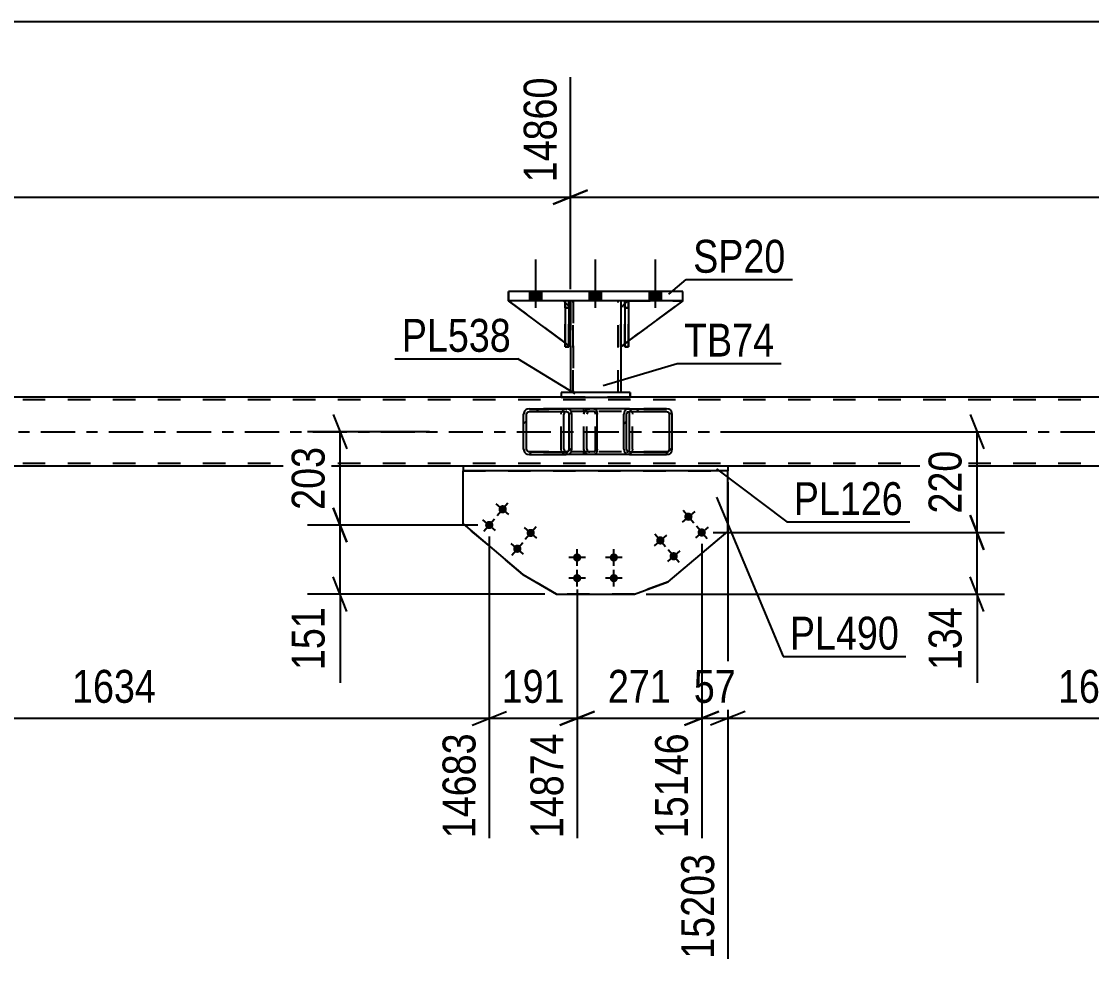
# Model space of a CAD drawing. Header units: millimetres. Extents: x -110 to 731, y -430 to 164.
# Drawn here: x 432 to 525.2, y -258.1 to -175.8 of the extents above; entities that cross this region are included whole.
import ezdxf

# ---------------------------------------------------------------- set-up
doc = ezdxf.new("R2010")
doc.units = ezdxf.units.MM
doc.linetypes.add('DXK_LINE_DOT2', pattern=[3.9198, 1.9599, -1.9599])
doc.linetypes.add('DXK_LINE_DOT3', pattern=[5.9187, 2.979, -0.9799, 0.9799, -0.9799])
doc.styles.add('Arial Narrow', font='ARIALN.TTF', dxfattribs={"height": 0.2})

# ---------------------------------------------------------------- blocks, each defined once
blk = doc.blocks.new('Part-570343290-77386 - 77341')
at = {"color": 7, "linetype": 'DXK_LINE_DOT2'}
for p, q in [((479.392, -200.769), (479.392, -200.169)), ((479.392, -200.169), (479.393, -200.169)), ((479.393, -200.169), (479.392, -204.169)), ((479.713, -200.169), (479.392, -200.169)), ((479.392, -204.169), (479.392, -200.769)), ((479.392, -200.769), (479.712, -200.769)), ((479.712, -200.643), (479.712, -200.769)), ((479.713, -200.643), (479.712, -204.169)), ((479.712, -200.769), (479.712, -204.075)), ((479.392, -204.169), (479.712, -204.169))]:
    blk.add_line(p, q, dxfattribs=at)
at = {"color": 2, "linetype": 'Continuous'}
for p, q in [((479.712, -200.169), (479.712, -200.643)), ((479.713, -200.169), (479.713, -200.643)), ((479.712, -204.075), (479.712, -204.169))]:
    blk.add_line(p, q, dxfattribs=at)
blk = doc.blocks.new('Part-570343290-77351 - 77341')
at = {"linetype": 'Continuous'}
h = blk.add_hatch(dxfattribs=at)
h.set_pattern_fill('', scale=0.7, style=0, pattern_type=0)
h.set_pattern_definition([(45, (479.935, -209.8653), (-1.57154, 1.57154), [])])
h.paths.add_polyline_path([(479.973, -210.049), (479.935, -209.865), (479.826, -209.71), (479.662, -209.605), (479.469, -209.569), (476.274, -209.569), (476.081, -209.605), (475.918, -209.71), (475.808, -209.865), (475.77, -210.049), (475.77, -213.089), (475.808, -213.273), (475.918, -213.428), (476.081, -213.532), (476.274, -213.569), (479.469, -213.569), (479.662, -213.532), (479.826, -213.428), (479.935, -213.273), (479.973, -213.089)])
h.paths.add_polyline_path([(479.702, -213.181), (479.647, -213.259), (479.565, -213.311), (479.469, -213.329), (476.274, -213.329), (476.178, -213.311), (476.096, -213.259), (476.041, -213.181), (476.022, -213.089), (476.022, -210.049), (476.041, -209.957), (476.096, -209.879), (476.178, -209.827), (476.274, -209.809), (479.469, -209.809), (479.565, -209.827), (479.647, -209.879), (479.702, -209.957), (479.721, -210.049), (479.721, -213.089)])
at = {"color": 2, "linetype": 'Continuous'}
for p, q in [((476.274, -209.569), (476.081, -209.605)), ((476.274, -209.569), (479.469, -209.569)), ((481.897, -209.569), (479.469, -209.569)), ((479.662, -209.605), (479.469, -209.569)), ((481.897, -209.569), (481.997, -209.605)), ((481.997, -209.605), (482.081, -209.71)), ((475.808, -209.865), (475.77, -210.049)), ((475.77, -213.089), (475.77, -210.049)), ((476.022, -210.049), (476.041, -209.957)), ((476.022, -213.089), (476.022, -210.049)), ((476.041, -209.957), (476.096, -209.879)), ((476.096, -209.879), (476.178, -209.827)), ((476.178, -209.827), (476.274, -209.809)), ((476.274, -209.809), (479.469, -209.809)), ((479.297, -209.957), (479.277, -210.049)), ((479.277, -213.089), (479.277, -210.049)), ((479.351, -209.879), (479.297, -209.957)), ((479.433, -209.827), (479.351, -209.879)), ((479.499, -209.815), (479.433, -209.827)), ((479.469, -209.809), (479.565, -209.827)), ((479.565, -209.827), (479.647, -209.879)), ((479.647, -209.879), (479.702, -209.957)), ((479.702, -209.957), (479.721, -210.049)), ((479.721, -213.089), (479.721, -210.049)), ((479.973, -210.049), (479.935, -209.865)), ((479.973, -213.089), (479.973, -210.049)), ((482.081, -209.71), (482.138, -209.865)), ((482.138, -209.865), (482.158, -210.049)), ((482.158, -213.089), (482.158, -210.049)), ((475.77, -213.089), (475.808, -213.273)), ((476.041, -213.181), (476.022, -213.089)), ((476.096, -213.259), (476.041, -213.181)), ((476.178, -213.311), (476.096, -213.259)), ((476.274, -213.329), (476.178, -213.311)), ((476.274, -213.329), (479.469, -213.329)), ((479.277, -213.089), (479.297, -213.181)), ((479.297, -213.181), (479.351, -213.259)), ((479.351, -213.259), (479.433, -213.311)), ((479.499, -213.323), (479.433, -213.311)), ((479.565, -213.311), (479.469, -213.329)), ((479.647, -213.259), (479.565, -213.311)), ((479.702, -213.181), (479.647, -213.259)), ((479.721, -213.089), (479.702, -213.181)), ((479.935, -213.273), (479.973, -213.089)), ((482.138, -213.273), (482.081, -213.428)), ((482.158, -213.089), (482.138, -213.273)), ((476.081, -213.532), (476.274, -213.569)), ((476.274, -213.569), (479.469, -213.569)), ((479.469, -213.569), (479.662, -213.532)), ((481.897, -213.569), (479.469, -213.569)), ((481.997, -213.532), (481.897, -213.569)), ((482.081, -213.428), (481.997, -213.532))]:
    blk.add_line(p, q, dxfattribs=at)
at = {"color": 7, "linetype": 'DXK_LINE_DOT2'}
for p, q in [((479.469, -209.569), (476.274, -209.569)), ((479.337, -209.605), (479.53, -209.569)), ((481.016, -209.809), (481.016, -209.569)), ((481.897, -209.809), (476.274, -209.809)), ((479.025, -210.049), (479.064, -209.865)), ((479.025, -213.089), (479.025, -210.049)), ((479.53, -209.809), (479.499, -209.815)), ((481.947, -209.827), (481.897, -209.809)), ((481.989, -209.879), (481.947, -209.827)), ((482.018, -209.957), (481.989, -209.879)), ((482.028, -210.049), (482.018, -209.957)), ((482.028, -213.089), (482.028, -210.049)), ((481.897, -213.329), (476.274, -213.329)), ((479.064, -213.273), (479.025, -213.089)), ((479.53, -213.329), (479.499, -213.323)), ((481.016, -213.569), (481.016, -213.329)), ((481.897, -213.329), (481.947, -213.311)), ((481.947, -213.311), (481.989, -213.259)), ((481.989, -213.259), (482.018, -213.181)), ((482.018, -213.181), (482.028, -213.089)), ((479.469, -213.569), (476.274, -213.569)), ((479.53, -213.569), (479.337, -213.532))]:
    blk.add_line(p, q, dxfattribs=at)
at = {"color": 2, "linetype": 'Continuous'}
for centre, start, end in [((476.259, -210.065), 111.10334, 156.05345), ((479.485, -210.065), 23.94655, 68.89666), ((476.259, -213.073), 203.94655, 248.89666), ((479.485, -213.073), 291.10334, 336.05345)]:
    blk.add_arc(centre, 0.493, start, end, dxfattribs=at)
at = {"color": 7, "linetype": 'DXK_LINE_DOT2'}
for centre, start, end in [((479.514, -210.065), 111.10333, 156.05345), ((479.514, -213.073), 203.94655, 248.89667)]:
    blk.add_arc(centre, 0.493, start, end, dxfattribs=at)
blk = doc.blocks.new('Part-570343290-77352 - 77341')
at = {"linetype": 'Continuous'}
h = blk.add_hatch(dxfattribs=at)
h.set_pattern_fill('', scale=0.7, style=0, pattern_type=0)
h.set_pattern_definition([(45, (488.677, -209.8653), (-1.57154, 1.57154), [])])
h.paths.add_polyline_path([(488.716, -210.049), (488.677, -209.865), (488.567, -209.71), (488.402, -209.605), (488.208, -209.569), (484.993, -209.569), (484.799, -209.605), (484.634, -209.71), (484.524, -209.865), (484.485, -210.049), (484.485, -213.089), (484.524, -213.273), (484.634, -213.428), (484.799, -213.532), (484.993, -213.569), (488.208, -213.569), (488.402, -213.532), (488.567, -213.428), (488.677, -213.273), (488.716, -213.089)])
h.paths.add_polyline_path([(488.442, -213.181), (488.387, -213.259), (488.305, -213.311), (488.208, -213.329), (484.993, -213.329), (484.896, -213.311), (484.813, -213.259), (484.758, -213.181), (484.739, -213.089), (484.739, -210.049), (484.758, -209.957), (484.813, -209.879), (484.896, -209.827), (484.993, -209.809), (488.208, -209.809), (488.305, -209.827), (488.387, -209.879), (488.442, -209.957), (488.462, -210.049), (488.462, -213.089)])
at = {"color": 7, "linetype": 'DXK_LINE_DOT2'}
for p, q in [((481.33, -209.605), (481.524, -209.569)), ((481.897, -209.569), (481.524, -209.569)), ((484.739, -209.569), (484.933, -209.605)), ((488.208, -209.569), (484.993, -209.569)), ((481.016, -210.049), (481.055, -209.865)), ((481.016, -213.089), (481.016, -210.049)), ((481.29, -209.957), (481.27, -210.049)), ((481.27, -213.089), (481.27, -210.049)), ((481.345, -209.879), (481.29, -209.957)), ((481.427, -209.827), (481.345, -209.879)), ((481.524, -209.809), (481.427, -209.827)), ((488.208, -209.809), (481.524, -209.809)), ((484.739, -209.809), (484.836, -209.827)), ((484.836, -209.827), (484.866, -209.846)), ((485.208, -209.865), (485.247, -210.049)), ((485.247, -213.089), (485.247, -210.049)), ((481.055, -213.273), (481.016, -213.089)), ((481.27, -213.089), (481.29, -213.181)), ((481.29, -213.181), (481.345, -213.259)), ((481.345, -213.259), (481.427, -213.311)), ((481.427, -213.311), (481.524, -213.329)), ((488.208, -213.329), (481.524, -213.329)), ((484.739, -213.329), (484.836, -213.311)), ((484.836, -213.311), (484.866, -213.292)), ((485.247, -213.089), (485.208, -213.273)), ((481.524, -213.569), (481.33, -213.532)), ((481.897, -213.569), (481.524, -213.569)), ((484.933, -213.532), (484.739, -213.569)), ((488.208, -213.569), (484.993, -213.569))]:
    blk.add_line(p, q, dxfattribs=at)
at = {"color": 2, "linetype": 'Continuous'}
for p, q in [((484.993, -209.569), (481.897, -209.569)), ((484.993, -209.569), (484.799, -209.605)), ((484.993, -209.569), (488.208, -209.569)), ((488.402, -209.605), (488.208, -209.569)), ((484.524, -209.865), (484.485, -210.049)), ((484.485, -213.089), (484.485, -210.049)), ((484.739, -210.049), (484.758, -209.957)), ((484.739, -213.089), (484.739, -210.049)), ((484.758, -209.957), (484.813, -209.879)), ((484.813, -209.879), (484.896, -209.827)), ((484.866, -209.846), (484.919, -209.879)), ((484.896, -209.827), (484.993, -209.809)), ((484.974, -209.957), (484.919, -209.879)), ((484.993, -210.049), (484.974, -209.957)), ((484.993, -209.809), (488.208, -209.809)), ((484.993, -213.089), (484.993, -210.049)), ((488.208, -209.809), (488.305, -209.827)), ((488.305, -209.827), (488.387, -209.879)), ((488.387, -209.879), (488.442, -209.957)), ((488.442, -209.957), (488.462, -210.049)), ((488.462, -213.089), (488.462, -210.049)), ((488.716, -210.049), (488.677, -209.865)), ((488.716, -213.089), (488.716, -210.049)), ((484.485, -213.089), (484.524, -213.273)), ((484.758, -213.181), (484.739, -213.089)), ((484.813, -213.259), (484.758, -213.181)), ((484.896, -213.311), (484.813, -213.259)), ((484.866, -213.292), (484.919, -213.259)), ((484.993, -213.329), (484.896, -213.311)), ((484.919, -213.259), (484.974, -213.181)), ((484.974, -213.181), (484.993, -213.089)), ((484.993, -213.329), (488.208, -213.329)), ((488.305, -213.311), (488.208, -213.329)), ((488.387, -213.259), (488.305, -213.311)), ((488.442, -213.181), (488.387, -213.259)), ((488.462, -213.089), (488.442, -213.181)), ((488.677, -213.273), (488.716, -213.089)), ((484.993, -213.569), (481.897, -213.569)), ((484.799, -213.532), (484.993, -213.569)), ((484.993, -213.569), (488.208, -213.569)), ((488.208, -213.569), (488.402, -213.532))]:
    blk.add_line(p, q, dxfattribs=at)
at = {"color": 7, "linetype": 'DXK_LINE_DOT2'}
for centre, start, end in [((481.506, -210.068), 110.92821, 155.86474), ((484.757, -210.068), 24.13526, 69.07179), ((481.506, -213.07), 204.13526, 249.07179), ((484.757, -213.07), 290.92821, 335.86474)]:
    blk.add_arc(centre, 0.495, start, end, dxfattribs=at)
at = {"color": 2, "linetype": 'Continuous'}
for centre, start, end in [((484.975, -210.068), 110.92821, 155.86474), ((488.225, -210.068), 24.13526, 69.07179), ((484.975, -213.07), 204.13526, 249.07179), ((488.225, -213.07), 290.92821, 335.86474)]:
    blk.add_arc(centre, 0.495, start, end, dxfattribs=at)
blk = doc.blocks.new('Part-570343290-77357 - 77341')
at = {"color": 2, "linetype": 'Continuous'}
for p, q in [((479.038, -208.569), (231.214, -208.569)), ((618.353, -208.569), (485.038, -208.569)), ((470.498, -214.569), (407.435, -214.569)), ((556.067, -214.569), (493.554, -214.569))]:
    blk.add_line(p, q, dxfattribs=at)
at = {"color": 7, "linetype": 'DXK_LINE_DOT2'}
for p, q in [((485.038, -208.569), (479.038, -208.569)), ((618.353, -208.809), (-45.679, -208.809)), ((618.353, -214.329), (-45.679, -214.329)), ((493.554, -214.569), (470.498, -214.569))]:
    blk.add_line(p, q, dxfattribs=at)
at = {"color": 7, "linetype": 'DXK_LINE_DOT3'}
blk.add_line((-45.679, -211.569), (618.353, -211.569), dxfattribs=at)
blk = doc.blocks.new('Part-570343290-77384 - 77341')
at = {"color": 2, "linetype": 'Continuous'}
for p, q in [((479.838, -200.169), (479.838, -200.769)), ((484.238, -200.169), (484.238, -200.769)), ((484.238, -200.169), (484.238, -200.768)), ((479.838, -204.169), (479.838, -208.169)), ((484.238, -204.169), (484.238, -208.169)), ((484.238, -204.169), (484.238, -208.169))]:
    blk.add_line(p, q, dxfattribs=at)
at = {"color": 7, "linetype": 'DXK_LINE_DOT2'}
for p, q in [((484.238, -200.169), (479.838, -200.169)), ((479.838, -200.169), (479.838, -208.169)), ((480.078, -208.169), (480.078, -200.169)), ((480.078, -200.169), (480.078, -208.169)), ((483.998, -208.169), (483.998, -200.169)), ((483.998, -208.169), (483.998, -200.169)), ((479.838, -200.769), (479.838, -204.169)), ((484.238, -200.768), (484.238, -204.169)), ((484.238, -200.769), (484.238, -204.169)), ((484.238, -208.169), (479.838, -208.169))]:
    blk.add_line(p, q, dxfattribs=at)
blk = doc.blocks.new('Part-570343290-77387 - 77341')
at = {"color": 7, "linetype": 'DXK_LINE_DOT2'}
for p, q in [((484.592, -200.769), (484.592, -200.169)), ((484.592, -200.169), (484.592, -200.169)), ((484.592, -200.169), (484.592, -204.169)), ((484.912, -200.169), (484.592, -200.169)), ((484.912, -200.769), (484.912, -200.169)), ((484.912, -204.169), (484.912, -200.169)), ((484.592, -204.169), (484.592, -200.769)), ((484.592, -200.769), (484.912, -200.769)), ((484.912, -200.769), (484.912, -203.67)), ((484.592, -204.169), (484.912, -204.169))]:
    blk.add_line(p, q, dxfattribs=at)
at = {"color": 2, "linetype": 'Continuous'}
blk.add_line((484.912, -203.67), (484.912, -204.169), dxfattribs=at)
blk = doc.blocks.new('Part-570343290-77388 - 77341')
at = {"color": 2, "linetype": 'Continuous'}
for p, q in [((479.711, -200.169), (479.391, -200.169)), ((479.391, -200.169), (479.392, -204.169)), ((479.711, -200.169), (479.712, -204.169)), ((479.712, -200.765), (479.712, -200.169)), ((479.712, -204.169), (479.392, -204.169))]:
    blk.add_line(p, q, dxfattribs=at)
at = {"color": 7, "linetype": 'DXK_LINE_DOT2'}
for p, q in [((479.392, -200.769), (479.392, -200.169)), ((479.712, -200.169), (479.711, -200.169)), ((479.712, -200.169), (479.711, -200.169)), ((479.712, -200.769), (479.392, -200.769)), ((479.392, -200.769), (479.392, -204.169)), ((479.712, -204.169), (479.712, -200.765))]:
    blk.add_line(p, q, dxfattribs=at)
blk = doc.blocks.new('Part-570343290-77389 - 77341')
at = {"color": 2, "linetype": 'Continuous'}
for p, q in [((484.911, -200.169), (484.591, -200.169)), ((484.591, -200.169), (484.592, -204.169)), ((484.912, -200.765), (484.911, -200.169)), ((484.911, -200.169), (484.912, -204.169)), ((484.912, -204.169), (484.592, -204.169))]:
    blk.add_line(p, q, dxfattribs=at)
at = {"color": 7, "linetype": 'DXK_LINE_DOT2'}
for p, q in [((484.592, -200.769), (484.591, -200.169)), ((484.911, -200.169), (484.911, -200.169)), ((484.911, -200.169), (484.911, -200.169)), ((484.912, -200.769), (484.592, -200.769)), ((484.592, -200.769), (484.592, -204.169)), ((484.912, -204.169), (484.912, -200.765))]:
    blk.add_line(p, q, dxfattribs=at)
blk = doc.blocks.new('Part-570343290-77390 - 77341')
at = {"color": 7, "linetype": 'DXK_LINE_DOT2'}
for p, q in [((479.838, -204.169), (474.438, -200.169)), ((479.238, -200.169), (474.438, -200.169)), ((474.438, -200.169), (479.838, -204.169)), ((479.238, -200.169), (479.838, -200.769)), ((479.838, -200.769), (479.238, -200.169)), ((479.838, -200.769), (479.838, -204.169)), ((479.838, -200.769), (479.838, -200.769)), ((479.838, -204.169), (479.838, -200.769)), ((479.838, -204.169), (479.838, -204.169))]:
    blk.add_line(p, q, dxfattribs=at)
blk = doc.blocks.new('Part-570343290-77391 - 77341')
at = {"color": 2, "linetype": 'Continuous'}
for p, q in [((479.392, -203.838), (474.438, -200.169)), ((479.391, -200.322), (479.238, -200.169)), ((479.838, -200.769), (479.711, -200.642)), ((479.838, -200.769), (479.838, -200.769)), ((479.838, -204.169), (479.838, -200.769)), ((479.838, -204.169), (479.712, -204.075)), ((479.838, -204.169), (479.838, -204.169))]:
    blk.add_line(p, q, dxfattribs=at)
at = {"color": 7, "linetype": 'DXK_LINE_DOT2'}
for p, q in [((479.838, -204.169), (474.438, -200.169)), ((479.238, -200.169), (474.438, -200.169)), ((479.238, -200.169), (479.838, -200.769)), ((479.711, -200.642), (479.391, -200.322)), ((479.838, -200.769), (479.838, -204.169)), ((479.712, -204.075), (479.392, -203.838))]:
    blk.add_line(p, q, dxfattribs=at)
blk = doc.blocks.new('Part-570343290-77392 - 77341')
at = {"color": 7, "linetype": 'DXK_LINE_DOT2'}
for p, q in [((484.839, -200.169), (484.239, -200.769)), ((484.239, -204.169), (489.638, -200.169)), ((484.239, -200.769), (484.839, -200.169)), ((489.638, -200.169), (484.239, -204.169)), ((484.839, -200.169), (489.638, -200.169)), ((484.239, -200.769), (484.239, -204.169)), ((484.239, -200.769), (484.239, -200.769)), ((484.239, -204.169), (484.239, -200.769)), ((484.239, -204.169), (484.239, -204.169))]:
    blk.add_line(p, q, dxfattribs=at)
at = {"color": 2, "linetype": 'Continuous'}
blk.add_line((489.638, -200.169), (489.638, -200.169), dxfattribs=at)
blk = doc.blocks.new('Part-570343290-77393 - 77341')
at = {"color": 7, "linetype": 'DXK_LINE_DOT2'}
for p, q in [((484.238, -200.769), (484.838, -200.169)), ((489.638, -200.169), (484.238, -204.169)), ((484.838, -200.169), (484.591, -200.416)), ((484.838, -200.169), (489.638, -200.169)), ((489.638, -200.169), (489.637, -200.169)), ((484.238, -204.169), (484.238, -200.769)), ((484.911, -203.67), (484.591, -203.907))]:
    blk.add_line(p, q, dxfattribs=at)
at = {"color": 2, "linetype": 'Continuous'}
for p, q in [((489.637, -200.169), (484.911, -203.67)), ((489.638, -200.169), (489.638, -200.169)), ((484.591, -200.416), (484.238, -200.769)), ((484.238, -200.769), (484.238, -204.169)), ((484.238, -200.769), (484.238, -200.769)), ((484.591, -203.907), (484.238, -204.169)), ((484.238, -204.169), (484.238, -204.169))]:
    blk.add_line(p, q, dxfattribs=at)
blk = doc.blocks.new('Part-570343290-77394 - 77341')
at = {"color": 2, "linetype": 'Continuous'}
for p, q in [((489.639, -199.369), (474.437, -199.369)), ((474.437, -199.369), (474.437, -200.169)), ((489.637, -200.169), (489.637, -199.369)), ((489.639, -200.169), (489.639, -199.369)), ((489.638, -200.169), (474.437, -200.169))]:
    blk.add_line(p, q, dxfattribs=at)
at = {"color": 7, "linetype": 'DXK_LINE_DOT2'}
for p, q in [((474.439, -200.169), (474.439, -199.369)), ((489.638, -200.169), (489.639, -200.169)), ((489.639, -200.169), (489.638, -200.169))]:
    blk.add_line(p, q, dxfattribs=at)
blk = doc.blocks.new('Part-570343290-77423 - 77341')
at = {"color": 2, "linetype": 'Continuous'}
for p, q in [((493.554, -214.569), (470.498, -214.569)), ((470.498, -214.569), (470.498, -214.969)), ((493.554, -214.969), (470.498, -214.969)), ((493.554, -214.569), (493.554, -214.969))]:
    blk.add_line(p, q, dxfattribs=at)
blk = doc.blocks.new('Part-570343290-77468 - 77341')
at = {"color": 2, "linetype": 'Continuous'}
for p, q in [((479.038, -208.169), (479.038, -208.569)), ((485.038, -208.169), (479.038, -208.169)), ((479.038, -208.569), (485.038, -208.569)), ((485.038, -208.169), (485.038, -208.569)), ((485.038, -208.569), (485.038, -208.169))]:
    blk.add_line(p, q, dxfattribs=at)
at = {"color": 7, "linetype": 'DXK_LINE_DOT2'}
for p, q in [((479.038, -208.169), (479.038, -208.569)), ((485.038, -208.169), (485.038, -208.169)), ((485.038, -208.169), (485.038, -208.169)), ((485.038, -208.569), (485.038, -208.569)), ((485.038, -208.569), (485.038, -208.569))]:
    blk.add_line(p, q, dxfattribs=at)
blk = doc.blocks.new('Part-570343290-77483 - 77341')
at = {"color": 2, "linetype": 'Continuous'}
for p, q in [((470.498, -219.605), (470.498, -214.969)), ((493.554, -220.256), (493.554, -214.969)), ((470.498, -219.605), (475.69, -223.997)), ((488.363, -224.648), (493.554, -220.256)), ((475.69, -223.997), (478.626, -225.724)), ((475.69, -223.997), (475.69, -223.997)), ((485.426, -225.724), (488.363, -224.648)), ((488.363, -224.648), (488.363, -224.648)), ((478.626, -225.724), (485.426, -225.724)), ((478.626, -225.724), (478.626, -225.724)), ((485.426, -225.724), (485.426, -225.724))]:
    blk.add_line(p, q, dxfattribs=at)
at = {"color": 7, "linetype": 'DXK_LINE_DOT2'}
for p, q in [((470.498, -214.969), (493.554, -214.969)), ((470.498, -214.969), (493.554, -214.969)), ((475.69, -223.997), (470.498, -219.605)), ((488.363, -224.648), (493.554, -220.256)), ((478.626, -225.724), (475.69, -223.997)), ((488.363, -224.648), (485.426, -225.724)), ((485.426, -225.724), (478.626, -225.724))]:
    blk.add_line(p, q, dxfattribs=at)
blk = doc.blocks.new('Bolt-570343290-77491 - 77341')
at = {"linetype": 'Continuous'}
for points in [[(476.317, -200.169), (477.357, -200.169), (477.357, -199.369), (476.317, -199.369)], [(476.318, -200.169), (477.358, -200.169), (477.358, -199.369), (476.318, -199.369)], [(476.319, -200.169), (477.359, -200.169), (477.359, -199.369), (476.319, -199.369)], [(481.517, -200.169), (482.557, -200.169), (482.557, -199.369), (481.517, -199.369)], [(481.519, -200.169), (482.559, -200.169), (482.559, -199.369), (481.519, -199.369)], [(486.717, -200.169), (487.757, -200.169), (487.757, -199.369), (486.717, -199.369)], [(486.718, -200.169), (487.758, -200.169), (487.758, -199.369), (486.718, -199.369)], [(486.719, -200.169), (487.759, -200.169), (487.759, -199.369), (486.719, -199.369)]]:
    blk.add_hatch(color=1, dxfattribs=at).paths.add_polyline_path(points)
at = {"color": 1, "linetype": 'Continuous'}
for p, q in [((476.837, -200.769), (476.837, -196.569)), ((476.838, -200.769), (476.838, -196.569)), ((476.839, -200.769), (476.839, -196.569)), ((482.037, -200.769), (482.037, -196.569)), ((482.039, -200.769), (482.039, -196.569)), ((487.237, -200.769), (487.237, -196.569)), ((487.238, -200.769), (487.238, -196.569)), ((487.239, -200.769), (487.239, -196.569)), ((476.317, -200.169), (476.317, -199.369)), ((476.318, -200.169), (476.318, -199.369)), ((476.319, -200.169), (476.319, -199.369)), ((477.357, -200.169), (477.357, -199.369)), ((477.358, -200.169), (477.358, -199.369)), ((477.359, -200.169), (477.359, -199.369)), ((481.517, -200.169), (481.517, -199.369)), ((481.519, -200.169), (481.519, -199.369)), ((482.557, -200.169), (482.557, -199.369)), ((482.559, -200.169), (482.559, -199.369)), ((486.717, -200.169), (486.717, -199.369)), ((486.718, -200.169), (486.718, -199.369)), ((486.719, -200.169), (486.719, -199.369)), ((487.757, -200.169), (487.757, -199.369)), ((487.758, -200.169), (487.758, -199.369)), ((487.759, -200.169), (487.759, -199.369))]:
    blk.add_line(p, q, dxfattribs=at)
blk = doc.blocks.new('Bolt-570343290-77550 - 77341')
at = {"linetype": 'Continuous'}
for points in [[(473.665, -218.092), (473.719, -218.04), (473.783, -218), (473.854, -217.975), (473.928, -217.965), (474.004, -217.97), (474.076, -217.991), (474.142, -218.027), (474.2, -218.076), (474.246, -218.135), (474.278, -218.203), (474.296, -218.276), (474.299, -218.351), (474.285, -218.425), (474.257, -218.495), (474.214, -218.557), (474.16, -218.609), (474.096, -218.649), (474.025, -218.674), (473.951, -218.684), (473.876, -218.679), (473.803, -218.658), (473.737, -218.622), (473.68, -218.574), (473.633, -218.514), (473.601, -218.446), (473.583, -218.373), (473.581, -218.298), (473.594, -218.224), (473.622, -218.154)], [(472.502, -219.466), (472.556, -219.414), (472.62, -219.375), (472.691, -219.349), (472.766, -219.339), (472.841, -219.345), (472.913, -219.366), (472.979, -219.401), (473.037, -219.45), (473.083, -219.509), (473.116, -219.577), (473.134, -219.65), (473.136, -219.725), (473.123, -219.799), (473.094, -219.869), (473.052, -219.931), (472.997, -219.983), (472.933, -220.023), (472.863, -220.048), (472.788, -220.059), (472.713, -220.053), (472.641, -220.032), (472.574, -219.996), (472.517, -219.948), (472.471, -219.888), (472.438, -219.821), (472.42, -219.747), (472.418, -219.672), (472.431, -219.598), (472.46, -219.528)], [(476.108, -220.159), (476.162, -220.107), (476.226, -220.067), (476.297, -220.042), (476.371, -220.032), (476.446, -220.037), (476.519, -220.058), (476.585, -220.094), (476.642, -220.143), (476.689, -220.202), (476.721, -220.27), (476.739, -220.343), (476.741, -220.418), (476.728, -220.492), (476.7, -220.562), (476.657, -220.624), (476.603, -220.676), (476.539, -220.716), (476.468, -220.741), (476.394, -220.751), (476.319, -220.746), (476.246, -220.725), (476.18, -220.689), (476.122, -220.641), (476.076, -220.581), (476.044, -220.513), (476.026, -220.44), (476.023, -220.365), (476.037, -220.291), (476.065, -220.221)], [(474.945, -221.533), (474.999, -221.481), (475.063, -221.441), (475.134, -221.416), (475.209, -221.406), (475.284, -221.411), (475.356, -221.432), (475.422, -221.468), (475.48, -221.517), (475.526, -221.576), (475.559, -221.644), (475.577, -221.717), (475.579, -221.792), (475.565, -221.866), (475.537, -221.936), (475.495, -221.998), (475.44, -222.05), (475.376, -222.09), (475.305, -222.115), (475.231, -222.126), (475.156, -222.12), (475.084, -222.099), (475.017, -222.063), (474.96, -222.015), (474.914, -221.955), (474.881, -221.887), (474.863, -221.814), (474.861, -221.739), (474.874, -221.665), (474.903, -221.595)]]:
    blk.add_hatch(color=1, dxfattribs=at).paths.add_polyline_path(points)
at = {"color": 1, "linetype": 'Continuous'}
for p, q in [((474.489, -218.79), (473.39, -217.86)), ((473.474, -218.874), (474.405, -217.775)), ((473.327, -220.164), (472.227, -219.234)), ((472.312, -220.248), (473.242, -219.149)), ((475.917, -220.941), (476.848, -219.842)), ((476.932, -220.857), (475.833, -219.927)), ((475.769, -222.231), (474.67, -221.301)), ((474.755, -222.315), (475.685, -221.216))]:
    blk.add_line(p, q, dxfattribs=at)
blk = doc.blocks.new('Bolt-570343290-77551 - 77341')
at = {"linetype": 'Continuous'}
for points in [[(480.066, -222.524, -1), (480.786, -222.524, -1)], [(483.266, -222.524, -1), (483.986, -222.524, -1)], [(480.066, -224.324, -1), (480.786, -224.324, -1)], [(483.266, -224.324, -1), (483.986, -224.324, -1)]]:
    blk.add_hatch(color=1, dxfattribs=at).paths.add_polyline_path(points)
at = {"color": 1, "linetype": 'Continuous'}
for p, q in [((481.146, -222.524), (479.706, -222.524)), ((480.426, -223.244), (480.426, -221.804)), ((484.346, -222.524), (482.906, -222.524)), ((483.626, -223.244), (483.626, -221.804)), ((480.426, -225.044), (480.426, -223.604)), ((483.626, -225.044), (483.626, -223.604)), ((481.146, -224.324), (479.706, -224.324)), ((484.346, -224.324), (482.906, -224.324))]:
    blk.add_line(p, q, dxfattribs=at)
blk = doc.blocks.new('Bolt-570343290-77552 - 77341')
at = {"linetype": 'Continuous'}
for points in [[(489.758, -218.916), (489.778, -218.844), (489.813, -218.777), (489.861, -218.719), (489.92, -218.672), (489.987, -218.638), (490.06, -218.62), (490.135, -218.616), (490.21, -218.629), (490.28, -218.657), (490.342, -218.698), (490.395, -218.752), (490.435, -218.815), (490.462, -218.886), (490.473, -218.96), (490.468, -219.035), (490.448, -219.108), (490.413, -219.175), (490.365, -219.233), (490.306, -219.28), (490.239, -219.313), (490.166, -219.332), (490.091, -219.335), (490.017, -219.323), (489.947, -219.295), (489.884, -219.253), (489.831, -219.2), (489.791, -219.136), (489.765, -219.066), (489.753, -218.991)], [(487.315, -220.983), (487.335, -220.91), (487.37, -220.844), (487.418, -220.786), (487.477, -220.739), (487.544, -220.705), (487.617, -220.687), (487.692, -220.683), (487.767, -220.696), (487.837, -220.723), (487.899, -220.765), (487.952, -220.819), (487.993, -220.882), (488.019, -220.953), (488.03, -221.027), (488.025, -221.102), (488.005, -221.175), (487.97, -221.242), (487.922, -221.3), (487.863, -221.346), (487.796, -221.38), (487.723, -221.399), (487.648, -221.402), (487.574, -221.39), (487.504, -221.362), (487.441, -221.32), (487.388, -221.267), (487.348, -221.203), (487.322, -221.133), (487.311, -221.058)], [(490.921, -220.29), (490.941, -220.218), (490.976, -220.151), (491.024, -220.093), (491.083, -220.046), (491.15, -220.013), (491.223, -219.994), (491.298, -219.991), (491.372, -220.003), (491.442, -220.031), (491.505, -220.072), (491.558, -220.126), (491.598, -220.189), (491.624, -220.26), (491.635, -220.334), (491.631, -220.41), (491.611, -220.482), (491.576, -220.549), (491.528, -220.607), (491.469, -220.654), (491.402, -220.687), (491.329, -220.706), (491.254, -220.709), (491.179, -220.697), (491.109, -220.669), (491.047, -220.628), (490.994, -220.574), (490.954, -220.51), (490.927, -220.44), (490.916, -220.365)], [(488.478, -222.357), (488.498, -222.285), (488.533, -222.218), (488.581, -222.16), (488.64, -222.113), (488.707, -222.08), (488.78, -222.061), (488.855, -222.057), (488.929, -222.07), (488.999, -222.098), (489.062, -222.139), (489.115, -222.193), (489.155, -222.256), (489.181, -222.327), (489.193, -222.401), (489.188, -222.476), (489.168, -222.549), (489.133, -222.616), (489.085, -222.674), (489.026, -222.721), (488.959, -222.754), (488.886, -222.773), (488.811, -222.776), (488.736, -222.764), (488.666, -222.736), (488.604, -222.694), (488.551, -222.641), (488.511, -222.577), (488.484, -222.507), (488.473, -222.432)]]:
    blk.add_hatch(color=1, dxfattribs=at).paths.add_polyline_path(points)
at = {"color": 1, "linetype": 'Continuous'}
for p, q in [((490.663, -218.511), (489.563, -219.441)), ((490.578, -219.525), (489.648, -218.426)), ((491.825, -219.885), (490.726, -220.815)), ((491.741, -220.9), (490.811, -219.8)), ((488.22, -220.578), (487.121, -221.508)), ((488.135, -221.592), (487.205, -220.493)), ((489.383, -221.952), (488.283, -222.882)), ((489.298, -222.966), (488.368, -221.867))]:
    blk.add_line(p, q, dxfattribs=at)
blk = doc.blocks.new('StraightDimension-570343290-81523 - 77341')
at = {"color": 7, "linetype": 'Continuous'}
for p, q in [((514.645, -210.069), (515.845, -213.069)), ((493.283, -211.569), (517.645, -211.569)), ((515.245, -220.35), (515.245, -211.569)), ((515.845, -221.85), (514.645, -218.85)), ((492.276, -220.35), (517.645, -220.35))]:
    blk.add_line(p, q, dxfattribs=at)
at = {"color": 0}
blk.add_wipeout([(514.495, -212.617), (510.295, -212.617), (510.295, -219.302), (514.495, -219.302)], dxfattribs=at)
at = {"color": 3, "style": 'Arial Narrow'}
blk.add_text('220', height=2.8633, rotation=90.00021, dxfattribs=at).set_placement((513.895, -218.702))
blk = doc.blocks.new('StraightDimension-570343290-81524 - 77341')
at = {"color": 7, "linetype": 'Continuous'}
for p, q in [((514.645, -218.85), (515.845, -221.85)), ((492.276, -220.35), (517.645, -220.35)), ((515.245, -225.724), (515.245, -220.35)), ((515.845, -227.224), (514.645, -224.224)), ((486.426, -225.724), (517.645, -225.724)), ((515.245, -225.724), (515.245, -233.458)), ((515.245, -225.724), (515.245, -233.458))]:
    blk.add_line(p, q, dxfattribs=at)
at = {"color": 0}
blk.add_wipeout([(514.495, -226.249), (510.295, -226.249), (510.295, -232.933), (514.495, -232.933)], dxfattribs=at)
at = {"color": 3, "style": 'Arial Narrow'}
blk.add_text('134', height=2.8633, rotation=90.00021, dxfattribs=at).set_placement((513.895, -232.333))
blk = doc.blocks.new('StraightDimension-570343290-81497 - 77341')
at = {"color": 7, "linetype": 'Continuous'}
for p, q in [((459.189, -218.199), (460.389, -221.199)), ((471.777, -219.699), (456.939, -219.699)), ((459.789, -225.724), (459.789, -219.699)), ((460.389, -227.224), (459.189, -224.224)), ((477.626, -225.724), (456.939, -225.724)), ((459.789, -225.724), (459.789, -233.458)), ((459.789, -225.724), (459.789, -233.458))]:
    blk.add_line(p, q, dxfattribs=at)
at = {"color": 0}
blk.add_wipeout([(459.039, -226.249), (454.839, -226.249), (454.839, -232.933), (459.039, -232.933)], dxfattribs=at)
at = {"color": 3, "style": 'Arial Narrow'}
blk.add_text('151', height=2.8633, rotation=90.00021, dxfattribs=at).set_placement((458.439, -232.333))
blk = doc.blocks.new('StraightDimension-570343290-81013 - 77341')
at = {"color": 7, "linetype": 'Continuous'}
for p, q in [((493.554, -215.969), (493.554, -257.471)), ((558.346, -219.563), (558.346, -246.971)), ((495.054, -235.931), (492.054, -237.131)), ((493.554, -236.531), (558.346, -236.531)), ((556.846, -237.131), (559.846, -235.931))]:
    blk.add_line(p, q, dxfattribs=at)
at = {"color": 0}
blk.add_wipeout([(530.206, -235.781), (530.206, -231.581), (521.694, -231.581), (521.694, -235.781)], dxfattribs=at)
at = {"color": 3, "style": 'Arial Narrow'}
blk.add_text('1620', height=2.8633, dxfattribs=at).set_placement((522.294, -235.181))
at = {"color": 0, "linetype": 'Continuous'}
blk.add_wipeout([(557.746, -237.231), (553.546, -237.231), (553.546, -247.571), (557.746, -247.571)], dxfattribs=at)
at = {"color": 3, "linetype": 'Continuous', "style": 'Arial Narrow'}
blk.add_text('16822', height=2.8633, rotation=90.00021, dxfattribs=at).set_placement((557.146, -246.971))
blk = doc.blocks.new('StraightDimension-570343290-80681 - 77341')
at = {"color": 7, "linetype": 'Continuous'}
for p, q in [((479.838, -199.169), (479.838, -180.707)), ((630.453, -207.569), (630.453, -180.707)), ((481.338, -190.548), (478.338, -191.748)), ((628.953, -191.748), (631.953, -190.548)), ((479.838, -191.148), (630.453, -191.148))]:
    blk.add_line(p, q, dxfattribs=at)
at = {"color": 0}
blk.add_wipeout([(559.401, -190.398), (559.401, -186.198), (550.889, -186.198), (550.889, -190.398)], dxfattribs=at)
at = {"color": 3, "style": 'Arial Narrow'}
blk.add_text('3867', height=2.8633, dxfattribs=at).set_placement((551.489, -189.798))
at = {"color": 0, "linetype": 'Continuous'}
blk.add_wipeout([(629.853, -180.107), (625.653, -180.107), (625.653, -190.448), (629.853, -190.448)], dxfattribs=at)
at = {"color": 3, "linetype": 'Continuous', "style": 'Arial Narrow'}
blk.add_text('18727', height=2.8633, rotation=90.00021, dxfattribs=at).set_placement((629.253, -189.848))
blk = doc.blocks.new('StraightDimension-570343290-80682 - 77341')
at = {"color": 7, "linetype": 'Continuous'}
for p, q in [((479.838, -199.169), (479.838, -180.707)), ((478.338, -191.748), (481.338, -190.548)), ((226.014, -191.148), (479.838, -191.148))]:
    blk.add_line(p, q, dxfattribs=at)
at = {"color": 0, "linetype": 'Continuous'}
blk.add_wipeout([(479.238, -180.107), (475.038, -180.107), (475.038, -190.448), (479.238, -190.448)], dxfattribs=at)
at = {"color": 3, "linetype": 'Continuous', "style": 'Arial Narrow'}
blk.add_text('14860', height=2.8633, rotation=90.00021, dxfattribs=at).set_placement((478.638, -189.848))
blk = doc.blocks.new('StraightDimension-570343290-80968 - 77341')
at = {"color": 7, "linetype": 'Continuous'}
blk.add_line((-54.379, -175.836), (630.453, -175.836), dxfattribs=at)
blk = doc.blocks.new('StraightDimension-570343290-81014 - 77341')
at = {"color": 7, "linetype": 'Continuous'}
for p, q in [((493.554, -215.969), (493.554, -257.471)), ((491.276, -221.35), (491.276, -246.971)), ((489.776, -237.131), (492.776, -235.931)), ((491.276, -236.531), (493.554, -236.531)), ((495.054, -235.931), (492.054, -237.131))]:
    blk.add_line(p, q, dxfattribs=at)
at = {"color": 0, "linetype": 'Continuous'}
blk.add_wipeout([(492.954, -247.731), (488.754, -247.731), (488.754, -258.071), (492.954, -258.071)], dxfattribs=at)
at = {"color": 3, "linetype": 'Continuous', "style": 'Arial Narrow'}
blk.add_text('15203', height=2.8633, rotation=90.00021, dxfattribs=at).set_placement((492.354, -257.471))
at = {"color": 0}
blk.add_wipeout([(494.843, -235.781), (494.843, -231.581), (489.987, -231.581), (489.987, -235.781)], dxfattribs=at)
at = {"color": 3, "style": 'Arial Narrow'}
blk.add_text('57', height=2.8633, dxfattribs=at).set_placement((490.587, -235.181))
blk = doc.blocks.new('StraightDimension-570343290-81015 - 77341')
at = {"color": 7, "linetype": 'Continuous'}
for p, q in [((491.276, -221.35), (491.276, -246.971)), ((480.426, -225.324), (480.426, -246.971)), ((478.926, -237.131), (481.926, -235.931)), ((480.426, -236.531), (491.276, -236.531)), ((492.776, -235.931), (489.776, -237.131))]:
    blk.add_line(p, q, dxfattribs=at)
at = {"color": 0}
blk.add_wipeout([(489.193, -235.781), (489.193, -231.581), (482.509, -231.581), (482.509, -235.781)], dxfattribs=at)
at = {"color": 3, "style": 'Arial Narrow'}
blk.add_text('271', height=2.8633, dxfattribs=at).set_placement((483.109, -235.181))
at = {"color": 0, "linetype": 'Continuous'}
blk.add_wipeout([(490.676, -237.231), (486.476, -237.231), (486.476, -247.571), (490.676, -247.571)], dxfattribs=at)
at = {"color": 3, "linetype": 'Continuous', "style": 'Arial Narrow'}
blk.add_text('15146', height=2.8633, rotation=90.00021, dxfattribs=at).set_placement((490.076, -246.971))
blk = doc.blocks.new('StraightDimension-570343290-81016 - 77341')
at = {"color": 7, "linetype": 'Continuous'}
for p, q in [((472.777, -220.699), (472.777, -246.971)), ((480.426, -225.324), (480.426, -246.971)), ((471.277, -237.131), (474.277, -235.931)), ((472.777, -236.531), (480.426, -236.531)), ((481.926, -235.931), (478.926, -237.131))]:
    blk.add_line(p, q, dxfattribs=at)
at = {"color": 0}
blk.add_wipeout([(479.944, -235.781), (479.944, -231.581), (473.259, -231.581), (473.259, -235.781)], dxfattribs=at)
at = {"color": 0, "linetype": 'Continuous'}
blk.add_wipeout([(479.826, -237.231), (475.626, -237.231), (475.626, -247.571), (479.826, -247.571)], dxfattribs=at)
at = {"color": 3, "style": 'Arial Narrow'}
blk.add_text('191', height=2.8633, dxfattribs=at).set_placement((473.859, -235.181))
at = {"color": 3, "linetype": 'Continuous', "style": 'Arial Narrow'}
blk.add_text('14874', height=2.8633, rotation=90.00021, dxfattribs=at).set_placement((479.226, -246.971))
blk = doc.blocks.new('StraightDimension-570343290-81017 - 77341')
at = {"color": 7, "linetype": 'Continuous'}
for p, q in [((407.435, -215.969), (407.435, -257.471)), ((472.777, -220.699), (472.777, -246.971)), ((408.935, -235.931), (405.935, -237.131)), ((407.435, -236.531), (472.777, -236.531)), ((471.277, -237.131), (474.277, -235.931))]:
    blk.add_line(p, q, dxfattribs=at)
at = {"color": 0}
blk.add_wipeout([(444.362, -235.781), (444.362, -231.581), (435.85, -231.581), (435.85, -235.781)], dxfattribs=at)
at = {"color": 3, "style": 'Arial Narrow'}
blk.add_text('1634', height=2.8633, dxfattribs=at).set_placement((436.45, -235.181))
at = {"color": 0, "linetype": 'Continuous'}
blk.add_wipeout([(472.177, -237.231), (467.977, -237.231), (467.977, -247.571), (472.177, -247.571)], dxfattribs=at)
at = {"color": 3, "linetype": 'Continuous', "style": 'Arial Narrow'}
blk.add_text('14683', height=2.8633, rotation=90.00021, dxfattribs=at).set_placement((471.577, -246.971))
blk = doc.blocks.new('StraightDimension-570343290-81496 - 77341')
at = {"color": 7, "linetype": 'Continuous'}
for p, q in [((459.189, -210.069), (460.389, -213.069)), ((467.583, -211.569), (456.939, -211.569)), ((459.789, -219.699), (459.789, -211.569)), ((460.389, -221.199), (459.189, -218.199)), ((471.777, -219.699), (456.939, -219.699))]:
    blk.add_line(p, q, dxfattribs=at)
at = {"color": 0}
blk.add_wipeout([(459.039, -212.292), (454.839, -212.292), (454.839, -218.976), (459.039, -218.976)], dxfattribs=at)
at = {"color": 3, "style": 'Arial Narrow'}
blk.add_text('203', height=2.8633, rotation=90.00021, dxfattribs=at).set_placement((458.439, -218.376))
blk = doc.blocks.new('Mark-570343290-80746 - 77341')
at = {"color": 30, "linetype": 'Continuous'}
for p, q in [((482.698, -207.536), (489.133, -205.626)), ((489.133, -205.626), (498.188, -205.626))]:
    blk.add_line(p, q, dxfattribs=at)
at = {"color": 0}
blk.add_wipeout([(497.588, -205.026), (497.588, -202.026), (489.733, -202.026), (489.733, -205.026)], dxfattribs=at)
blk.add_wipeout([(497.588, -205.026), (497.588, -202.026), (489.733, -202.026), (489.733, -205.026)], dxfattribs=at)
at = {"color": 3, "style": 'Arial Narrow'}
blk.add_text('TB74', height=2.8633, dxfattribs=at).set_placement((489.733, -205.026))
blk = doc.blocks.new('Mark-570343290-80749 - 77341')
at = {"color": 30, "linetype": 'Continuous'}
for p, q in [((488.421, -199.603), (489.93, -198.326)), ((489.93, -198.326), (499.169, -198.326))]:
    blk.add_line(p, q, dxfattribs=at)
at = {"color": 0}
blk.add_wipeout([(498.569, -197.726), (498.569, -194.726), (490.53, -194.726), (490.53, -197.726)], dxfattribs=at)
blk.add_wipeout([(498.569, -197.726), (498.569, -194.726), (490.53, -194.726), (490.53, -197.726)], dxfattribs=at)
at = {"color": 3, "style": 'Arial Narrow'}
blk.add_text('SP20', height=2.8633, dxfattribs=at).set_placement((490.53, -197.726))
blk = doc.blocks.new('Mark-570343290-80767 - 77341')
at = {"color": 30, "linetype": 'Continuous'}
for p, q in [((492.555, -214.794), (498.691, -219.432)), ((498.691, -219.432), (509.395, -219.432))]:
    blk.add_line(p, q, dxfattribs=at)
at = {"color": 0}
blk.add_wipeout([(508.795, -218.832), (508.795, -215.832), (499.291, -215.832), (499.291, -218.832)], dxfattribs=at)
blk.add_wipeout([(508.795, -218.832), (508.795, -215.832), (499.291, -215.832), (499.291, -218.832)], dxfattribs=at)
at = {"color": 3, "style": 'Arial Narrow'}
blk.add_text('PL126', height=2.8633, dxfattribs=at).set_placement((499.291, -218.832))
blk = doc.blocks.new('Mark-570343290-80779 - 77341')
at = {"color": 30, "linetype": 'Continuous'}
for p in [(464.563, -205.212), (480.25, -208.261)]:
    blk.add_line(p, (475.267, -205.212), dxfattribs=at)
at = {"color": 0}
blk.add_wipeout([(474.667, -204.612), (474.667, -201.612), (465.163, -201.612), (465.163, -204.612)], dxfattribs=at)
blk.add_wipeout([(474.667, -204.612), (474.667, -201.612), (465.163, -201.612), (465.163, -204.612)], dxfattribs=at)
at = {"color": 3, "style": 'Arial Narrow'}
blk.add_text('PL538', height=2.8633, dxfattribs=at).set_placement((465.163, -204.612))
blk = doc.blocks.new('Mark-570343290-80797 - 77341')
at = {"color": 30, "linetype": 'Continuous'}
for p, q in [((492.555, -217.265), (498.354, -231.147)), ((498.354, -231.147), (509.058, -231.147))]:
    blk.add_line(p, q, dxfattribs=at)
at = {"color": 0}
blk.add_wipeout([(508.458, -230.547), (508.458, -227.547), (498.954, -227.547), (498.954, -230.547)], dxfattribs=at)
blk.add_wipeout([(508.458, -230.547), (508.458, -227.547), (498.954, -227.547), (498.954, -230.547)], dxfattribs=at)
at = {"color": 3, "style": 'Arial Narrow'}
blk.add_text('PL490', height=2.8633, dxfattribs=at).set_placement((498.954, -230.547))

msp = doc.modelspace()

# ---------------------------------------------------------------- block references
for name in ['Bolt-570343290-77491 - 77341', 'Part-570343290-77394 - 77341', 'Part-570343290-77390 - 77341', 'Part-570343290-77391 - 77341', 'Part-570343290-77388 - 77341', 'Part-570343290-77386 - 77341', 'Part-570343290-77384 - 77341', 'Part-570343290-77393 - 77341', 'Part-570343290-77392 - 77341', 'Part-570343290-77389 - 77341', 'Part-570343290-77387 - 77341', 'Part-570343290-77357 - 77341', 'Part-570343290-77468 - 77341', 'Part-570343290-77351 - 77341', 'Part-570343290-77352 - 77341', 'Part-570343290-77423 - 77341', 'Part-570343290-77483 - 77341', 'Bolt-570343290-77550 - 77341', 'Bolt-570343290-77552 - 77341', 'Bolt-570343290-77551 - 77341']:
    msp.add_blockref(name, (0, 0))

# ---------------------------------------------------------------- next in the draw order: block references
for name in ['StraightDimension-570343290-80681 - 77341', 'StraightDimension-570343290-81523 - 77341', 'StraightDimension-570343290-81497 - 77341']:
    msp.add_blockref(name, (0, 0))

# ---------------------------------------------------------------- next in the draw order: block references
for name in ['StraightDimension-570343290-80682 - 77341', 'StraightDimension-570343290-81524 - 77341']:
    msp.add_blockref(name, (0, 0))

# ---------------------------------------------------------------- next in the draw order: block references
for name in ['StraightDimension-570343290-80968 - 77341', 'StraightDimension-570343290-81013 - 77341']:
    msp.add_blockref(name, (0, 0))

# ---------------------------------------------------------------- next in the draw order: block references
for name in ['Mark-570343290-80749 - 77341', 'Mark-570343290-80779 - 77341', 'Mark-570343290-80746 - 77341', 'StraightDimension-570343290-81014 - 77341']:
    msp.add_blockref(name, (0, 0))

# ---------------------------------------------------------------- next in the draw order: block references
for name in ['Mark-570343290-80767 - 77341', 'StraightDimension-570343290-81015 - 77341']:
    msp.add_blockref(name, (0, 0))

# ---------------------------------------------------------------- next in the draw order: block references
for name in ['Mark-570343290-80797 - 77341', 'StraightDimension-570343290-81016 - 77341']:
    msp.add_blockref(name, (0, 0))

# ---------------------------------------------------------------- next in the draw order: block references
msp.add_blockref('StraightDimension-570343290-81017 - 77341', (0, 0))

# ---------------------------------------------------------------- next in the draw order: block references
msp.add_blockref('StraightDimension-570343290-81496 - 77341', (0, 0))

doc.saveas('drawing.dxf')
